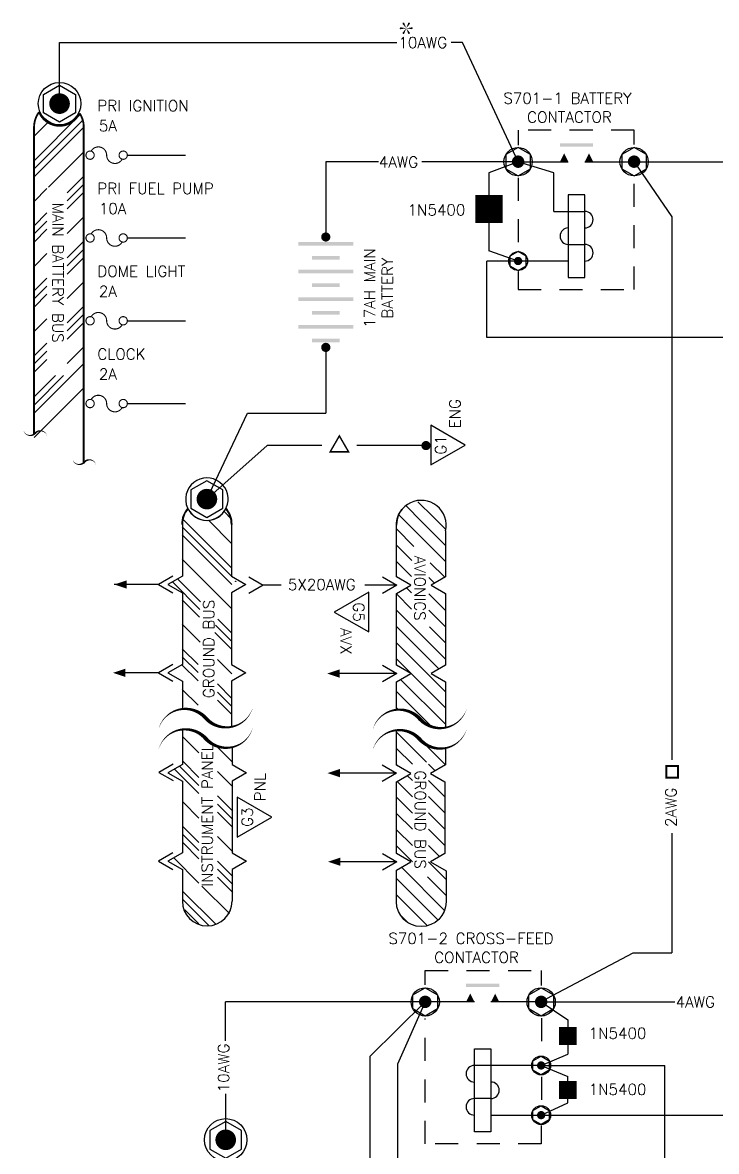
# Model space of a CAD drawing. Extents: x 1 to 15, y -1.3 to 8.4.
# Drawn here: x 1.04 to 4.81, y 2.31 to 8.45 of the extents above; entities that cross this region are included whole.
import ezdxf
from ezdxf.enums import TextEntityAlignment as Align

# ---------------------------------------------------------------- set-up
doc = ezdxf.new("R2010")
doc.units = 0
doc.header["$LTSCALE"] = 0.5
doc.header["$MEASUREMENT"] = 0
doc.linetypes.add('HIDDEN', pattern=[0.375, 0.25, -0.125])
doc.layers.get('0').update_dxf_attribs({"linetype": 'CONTINUOUS'})
doc.styles.get("Standard").update_dxf_attribs({"font": 'ROMANS.shx'})

# ---------------------------------------------------------------- blocks, each defined once
blk = doc.blocks.new('*X11')
at = {"color": 0}
for p, q in [((1.061036707237144, -34.42688487356271), (1.19849896605083, -34.28942261474902)), ((1.547172619302896, -34.42688487356271), (1.68074486574228, -34.29331262712332)), ((0.8310017645645298, -34.48014312093868), (0.9698884297944207, -34.34125645570879)), ((0.8375071683412676, -34.51783189098611), (1.01408260361858, -34.34125645570879)), ((0.8404488839358415, -34.42650182774322), (0.9161911762355053, -34.35075953544355)), ((1.193619228709622, -34.42688487356271), (1.279247646563534, -34.34125645570879)), ((1.237813402533781, -34.42688487356271), (1.323441820387693, -34.34125645570879)), ((1.28200757635794, -34.42688487356271), (1.367635994211853, -34.34125645570879)), ((1.414590097830418, -34.42688487356271), (1.50021851568433, -34.34125645570879)), ((1.591366793127055, -34.42688487356271), (1.696921056061186, -34.32133061062857)), ((1.635560966951214, -34.42688487356271), (1.721189384805126, -34.34125645570879)), ((1.768143488423692, -34.42688487356271), (1.853771906277604, -34.34125645570879)), ((0.8961235574347107, -34.59179802336514), (1.045087084169674, -34.44283449663018)), ((1.009247646563815, -34.61125645570851), (1.092574205021734, -34.52792989725059)), ((1.053441820387974, -34.61125645570851), (1.136768378845893, -34.52792989725059)), ((1.097635994212133, -34.61125645570851), (1.180962552670052, -34.52792989725059)), ((1.230218515684611, -34.61125645570851), (1.31354507414253, -34.52792989725059)), ((1.362801037157089, -34.61125645570851), (1.446127595615008, -34.52792989725059)), ((1.406995210981248, -34.61125645570851), (1.490321769439167, -34.52792989725059)), ((1.451189384805407, -34.61125645570851), (1.534515943263326, -34.52792989725059)), ((1.583771906277885, -34.61125645570851), (1.667098464735804, -34.52792989725059)), ((1.716354427750363, -34.61125645570851), (1.799680986208281, -34.52792989725059))]:
    blk.add_line(p, q, dxfattribs=at)
blk = doc.blocks.new('DOT')
at = {"color": 7}
blk.add_lwpolyline([(-0.01249999999999929, 0, 0.025, 0.025, 1), (0.01249999999999929, 0, 0.025, 0.025, 1)], format="xyseb", close=True, dxfattribs=at)
blk = doc.blocks.new('ARROWHEAD', base_point=(5.399999999999999, 17.1))
blk.add_lwpolyline([(5.399999999999999, 17.1, 0, 0.075, 0), (5.2875, 17.1, 0.075, 0.075, 0)], format="xyseb")
blk = doc.blocks.new('BAT', base_point=(4.05, 6.75))
for centre in [(4.05, 6.75), (4.05, 6.15)]:
    blk.add_circle(centre, 0.02)
for points in [[(4.2, 6.702500000000001), (4.2, 6.7225), (3.9, 6.702500000000001), (3.9, 6.7225)], [(4.125, 6.6275), (4.125, 6.6475), (3.975, 6.6275), (3.975, 6.6475)], [(4.2, 6.5525), (4.2, 6.5725), (3.9, 6.5525), (3.9, 6.5725)], [(4.125, 6.4775), (4.125, 6.4975), (3.975, 6.4775), (3.975, 6.4975)], [(4.2, 6.402500000000001), (4.2, 6.4225), (3.9, 6.402500000000001), (3.9, 6.4225)], [(4.125, 6.327500000000001), (4.125, 6.3475), (3.975, 6.327500000000001), (3.975, 6.3475)], [(4.2, 6.2525), (4.2, 6.2725), (3.9, 6.2525), (3.9, 6.2725)], [(4.125, 6.1775), (4.125, 6.1975), (3.975, 6.1775), (3.975, 6.1975)]]:
    blk.add_trace(points)
blk = doc.blocks.new('DIODE')
blk.add_lwpolyline([(0, 0, 0.15, 0.15, 0), (0, -0.02324600182806336, 0, 0.15, 0), (0, -0.1510990118823976, 0.15, 0.15, 0)], format="xyseb")
blk = doc.blocks.new('G1')
blk.add_lwpolyline([(-0.10814064147376, 0), (0, -0.1873050853956357), (0.1081406414737529, 0)], close=True)
blk.add_text('G1', height=0.06).set_placement((0.0003153238489090882, -0.08411461235873219), align=Align.CENTER)
blk.add_text('ENG', height=0.06).set_placement((0.09115746011664072, -0.1611051348217769))
blk = doc.blocks.new('G3')
blk.add_lwpolyline([(-0.1081406414737565, 0), (3.552713678800501e-15, -0.1873050853956357), (0.1081406414737565, 0)], close=True)
blk.add_text('G3', height=0.06).set_placement((0.0003153238489126409, -0.08411461235873219), align=Align.CENTER)
at = {"color": 7}
blk.add_text('PNL', height=0.06, dxfattribs=at).set_placement((0.08662204258197725, -0.1538676987564243))
blk = doc.blocks.new('CUTOFF')
at = {"color": 7}
blk.add_lwpolyline([(-0.1278728342885813, -0.02914608058412682, 0, 0.02, -0.591879645207404), (0, 0, 0.02, 0, 0.591879645207404), (0.1278728342885955, 0.02914608058414103, 0, 0, 0.591879645207404)], format="xyseb", dxfattribs=at)
blk = doc.blocks.new('STAR')
at = {"color": 7}
for points in [[(-6.661338147750939e-16, 0, 0, 0.01, 0), (-0.03000000000000069, 0, 0, 0, 0)], [(-9.992007221626409e-16, 0, 0, 0.01, 0), (-0.01500000000000112, 0.02598076211353373, 0, 0, 0)], [(-5.551115123125783e-16, -8.881784197001252e-16, 0, 0.01, 0), (-0.01500000000000079, -0.02598076211353373, 0, 0, 0)], [(-6.661338147750939e-16, 8.881784197001252e-16, 0, 0.01, 0), (0.01499999999999946, 0.02598076211353373, 0, 0, 0)], [(-8.881784197001252e-16, 0, 0, 0.01, 0), (0.01499999999999924, -0.02598076211353373, 0, 0, 0)], [(-6.661338147750939e-16, 0, 0, 0.01, 0), (0.02999999999999936, 0, 0, 0, 0)]]:
    blk.add_lwpolyline(points, format="xyseb", dxfattribs=at)
for points in [[(-0.02750000000000075, 0, 0.005, 0.005, 1), (-0.03250000000000064, 0, 0.005, 0.005, 1)], [(-0.01375000000000115, 0.02381569860407229, 0.005, 0.005, 1), (-0.0162500000000011, 0.02814582562299428, 0.005, 0.005, 1)], [(0.01374999999999948, 0.02381569860407318, 0.005, 0.005, 1), (0.01624999999999943, 0.02814582562299517, 0.005, 0.005, 1)], [(0.02749999999999941, 0, 0.005, 0.005, 1), (0.03249999999999931, 0, 0.005, 0.005, 1)], [(-0.01375000000000082, -0.02381569860407318, 0.005, 0.005, 1), (-0.01625000000000076, -0.02814582562299517, 0.005, 0.005, 1)], [(0.01374999999999926, -0.02381569860407229, 0.005, 0.005, 1), (0.01624999999999921, -0.02814582562299428, 0.005, 0.005, 1)]]:
    blk.add_lwpolyline(points, format="xyseb", close=True, dxfattribs=at)
blk = doc.blocks.new('FUSE')
blk.add_lwpolyline([(0.1404259733037172, -0.03625724772812688, 0.01, 0.01, -729.2147678623838), (0.1406250000000036, -0.03630921887069505, 0.01, 0.01, -0.7745966692415445), (0, 0, 0.01, 0.01, 0.7745966692414826), (-0.1406250000000036, 0.03630921887069505, 0.01, 0.01, 55.55771820439573), (-0.1380376597728556, 0.03554085559310494, 0.01, 0.01, 55.55771820439573)], format="xyseb")
blk = doc.blocks.new('avx_ground')
h = blk.add_hatch()
h.set_pattern_fill('ANSI31', scale=0.5, angle=90, style=0)
h.set_pattern_definition([(135, (-1.780592453618943, 0.8659879708414433), (-0.04419417382415922, -0.04419417382415922), [])])
edge = h.paths.add_edge_path()
edge.add_arc((0.9621572099771623, -0.7379647294133607), 0.1496063668150835, 221.5992287441234, 280.6318353322371)
edge.add_line((0.9897592064346981, -0.8850028019767873), (0.9897592064346981, -0.9756672014138026))
edge.add_line((0.9897592064346981, -0.9756672014138026), (0.9079301712491699, -1.022911216905688))
edge.add_line((0.9079301712491699, -1.022911216905689), (0.9861592064346993, -1.068076771428499))
edge.add_line((0.9861592064346993, -1.068076771428499), (0.9861592064346993, -1.457745662382882))
edge.add_line((0.9861592064346993, -1.457745662382882), (0.9079301712491699, -1.502911216905686))
edge.add_line((0.9079301712491699, -1.502911216905686), (0.9933592064346817, -1.552233693366651))
edge.add_line((0.9933592064346826, -1.552233693366651), (0.9933592064346826, -1.720225106264023))
edge.add_arc((0.858359206434816, -1.720159708121288), 0.1350000158402988, 180.027755831656, 359.9722441683441, ccw=False)
edge.add_line((0.7233592064349494, -1.720225106264023), (0.7233592064349494, -1.548076771428496))
edge.add_line((0.7233592064349494, -1.548076771428496), (0.8015882416204789, -1.502911216905686))
edge.add_line((0.8015882416204789, -1.502911216905686), (0.7233592064349494, -1.457745662382882))
edge.add_line((0.7233592064349494, -1.457745662382882), (0.7233592064349494, -1.068076771428499))
edge.add_line((0.7233592064349494, -1.068076771428499), (0.8015882416204789, -1.022911216905689))
edge.add_line((0.8015882416204789, -1.022911216905689), (0.7233592064349512, -0.977745662382886))
edge.add_line((0.7233592064349512, -0.9777456623828851), (0.7233592064349503, -0.7877689034542845))
edge.add_arc((0.7384038250476594, -0.9366168945136648), 0.1496063668151031, 41.59922874412803, 95.7714965653796, ccw=False)
edge = h.paths.add_edge_path(flags=16)
edge.add_line((0.8097990221927214, -0.9633248781945003), (0.8097990221927214, -1.585018581231081))
edge.add_line((0.8097990221927214, -1.585018581231081), (0.8974523590014565, -1.585018581231081))
edge.add_line((0.8974523590014565, -1.585018581231081), (0.8974523590014565, -0.9611884670177115))
edge.add_line((0.8974523590014565, -0.9611884670177115), (0.811936906805685, -0.9611884670177115))
at = {"color": 7}
for p, q in [((0.8581019159176222, 0.3486139448645211), (0.7781496974878372, 0.4296839708031985)), ((0.9244322453847929, 0.3706719630456679), (0.8399480139330215, 0.4543865926002066)), ((0.989759206434691, 0.1285683066991332), (0.7355612398512275, 0.3827662732825976)), ((0.989759206434691, 0.3053450019957697), (0.9244322453847929, 0.3706719630456679)), ((0.989759206434691, 0.2169566543474515), (0.8581019159176222, 0.3486139448645211)), ((0.818555563940075, 0.2113836015454309), (0.7233592064349565, 0.3065799590505494)), ((0.8074860536941699, 0.1340647641430177), (0.7233592064349565, 0.2181916114022311)), ((0.805371791697568, 0.04779067849130136), (0.7233592064349565, 0.1298032637539128)), ((0.9865984655584388, 0.04334069992706713), (0.9072886098225705, 0.1226505556629345)), ((-0.07822903518552238, 0.04516555452281068), (0, 0)), ((0, 0), (-0.07822903518552238, -0.04516555452281068)), ((0.09656582598735852, 0), (-0.001316024556970774, 0)), ((0.7262799528684099, 0), (0.5519217814895221, 0)), ((0.6480509176828875, 0.04516555452281068), (0.7262799528684099, 0)), ((0.7262799528684099, 0), (0.6480509176828875, -0.04516555452281068)), ((0.9305624985479373, 0.01098831928925037), (0.8998888348207581, 0.04166198301642954)), ((0.805371791697568, -0.1289860168053352), (0.7233592064349494, -0.04697343154271749)), ((0.805371791697568, -0.04059766915701779), (0.7782490253417498, -0.01347490280119956)), ((0.9897592064346981, -0.1365967362458296), (0.8998888348207581, -0.04672636463188873)), ((0.9897592064346981, -0.04820838859751042), (0.9825597837144571, -0.04100896587726943)), ((0.9897592064346981, -0.4017617791907844), (0.7233592064349494, -0.1353617791910358)), ((0.9897592064346981, -0.224985083894147), (0.8998888348207581, -0.1351147122802079)), ((0.9546904696788907, -0.4550813900832953), (0.7233592064349494, -0.223750126839354)), ((0.9897592064346981, -0.3133734315424661), (0.9028978308747009, -0.226512055982468)), ((0.9897592064346981, -0.5785384744874209), (0.7233592064349494, -0.3121384744876732)), ((0.9897592064346981, -0.6669268221357401), (0.7233592064349494, -0.4005268221359914)), ((0.7262799528684099, -0.4799999999999969), (0.3822050695123735, -0.4799999999999969)), ((0.6480509176828875, -0.4348344454771933), (0.7262799528684099, -0.4799999999999969)), ((0.7262799528684099, -0.4799999999999969), (0.6480509176828875, -0.5251655545228076)), ((0.9897592064346981, -0.7553151697840583), (0.7463410294621973, -0.5118969928115575)), ((0.9149031157115957, -0.7688474267092733), (0.7233592064349494, -0.577303517432628)), ((0.7336873500362895, -0.6760200086822872), (0.7233592064349494, -0.6656918650809462)), ((0.6455871632171455, -0.9757152261914435), (0.7238161984026679, -1.020880780714254)), ((0.7238161984026679, -1.020880780714254), (0.3847027017361615, -1.020880780714254)), ((0.7238161984026679, -1.020880780714254), (0.6455871632171455, -1.066046335237058)), ((0.6480509176828875, -1.457745662382875), (0.7262799528684099, -1.502911216905686)), ((0.7262799528684099, -1.502911216905686), (0.3871664562019035, -1.502911216905686)), ((0.7262799528684099, -1.502911216905686), (0.6480509176828875, -1.548076771428496))]:
    blk.add_line(p, q, dxfattribs=at)
for points, format in [([(0.7233592064349494, -0.6767040204018517), (0.7233592064349494, -0.5251655545228076), (0.8015882416204789, -0.4799999999999969), (0.7233592064349494, -0.4348344454771933), (0.7233592064349494, -0.04516555452281068), (0.8015882416204789, 0), (0.7233592064349565, 0.04516555452281068), (0.7233592064349565, 0.3266800949237592, -0.1723418713335555), (0.7536131844690734, 0.4118462318698297)], "xyb"), ([(1.106026186089577, -0.6679337677428148, 0, 0.02, -0.591879645207404), (0.8502805175124148, -0.7262259289110684, 0.02, 0, 0.591879645207404), (0.5945348489352238, -0.7845180900793505, 0, 0, 0.591879645207404)], "xyseb"), ([(1.106026186089577, -0.7789986507952484, 0, 0.02, -0.591879645207404), (0.8502805175124148, -0.8372908119635021, 0.02, 0, 0.591879645207404), (0.5945348489352238, -0.8955829731317841, 0, 0, 0.591879645207404)], "xyseb"), ([(0.9897592064346981, -0.8850028019767873), (0.9897592064346981, -0.9756672014138026), (0.9079301712491699, -1.022911216905689), (0.9861592064346993, -1.068076771428499), (0.9861592064346993, -1.457745662382882), (0.9079301712491699, -1.502911216905686), (0.9933592064346826, -1.552233693366651), (0.9933592064346826, -1.720225106264023, -0.999515686649621), (0.7233592064349494, -1.720225106264023), (0.7233592064349494, -1.548076771428496), (0.8015882416204789, -1.502911216905686), (0.7233592064349494, -1.457745662382882), (0.7233592064349494, -1.068076771428499), (0.8015882416204789, -1.022911216905689), (0.7233592064349512, -0.9777456623828851), (0.7233592064349503, -0.7877689034542854)], "xyb")]:
    blk.add_lwpolyline(points, format=format, dxfattribs=at)
blk.add_lwpolyline([(0.989759206434691, 0.2957117239624374), (0.989759206434691, 0.04516555452281068), (0.9115301712491686, 0), (0.9897592064346981, -0.04516555452281068), (0.9897592064346981, -0.4348344454771933), (0.9115301712491686, -0.4799999999999969), (0.9897592064346981, -0.5251655545228076), (0.9897592064346981, -0.7739379189243545)], dxfattribs=at)
blk.add_lwpolyline([(0.5729653639729353, -0.03747789610761298), (0.3856602785772996, -0.145618537581373), (0.5729653639729353, -0.2537591790551259)], close=True, dxfattribs=at)
blk.add_circle((0.9667711205764729, 0.01741892294890413), 0.00033, dxfattribs=at)
for centre, radius, start, end in [((0.8583592064348231, 0.3266800949237716), 0.1349999999998669, 346.7385244638378, 180), ((0.856559206434822, 0.4640124722396326), 0.1154088387988206, 333.1271211858509, 334.6289738447018)]:
    blk.add_arc(centre, radius, start, end, dxfattribs=at)
at = {"color": 7, "xscale": 0.5999999999999996, "yscale": 0.5999999999999996, "zscale": 0.6000000000000001, "rotation": 180}
for p in [(0.3465783657257546, -0.4798006283818665), (0.3490759979495426, -1.020681409096124), (0.3515397524152846, -1.502711845287555)]:
    blk.add_blockref('ARROWHEAD', p, dxfattribs=at)
at = {"color": 7}
for s, height, p in [('AVIONICS', 0.05999999999994002, (0.8206827987053202, -0.01614020288949192)), ('G5', 0.06, (0.4888507516142031, -0.1459338614302821)), ('GROUND BUS', 0.05999999999994002, (0.8229454766425892, -1.273755870545668))]:
    blk.add_text(s, height=height, rotation=270, dxfattribs=at).set_placement(p, align=Align.CENTER)
blk.add_text('5X20AWG', height=0.06, dxfattribs=at).set_placement((0.317738694064456, -0.02663726717200454), align=Align.CENTER)
blk.add_text('AVX', height=0.06, rotation=270, dxfattribs=at).set_placement((0.4190976652165119, -0.2322405801633467))

msp = doc.modelspace()

# ---------------------------------------------------------------- linework, layer by layer
at = {"color": 7}
for p, q in [((1.238124856522396, 8.006605356002234), (1.238124856522396, 8.338527756361465)), ((1.238124856522396, 8.338527756361465), (3.070859984380735, 8.338527756361465)), ((3.426545638160597, 8.338527756361465), (3.366505448494929, 8.338527756361465)), ((3.72951374840555, 7.691096162940395), (3.426545638160597, 8.338527756361465)), ((1.606440137372682, 7.72684624840875), (1.92319896477995, 7.72684624840875)), ((2.684670070440875, 7.691096162940395), (2.684670070440875, 7.281722491440872)), ((2.9712063964151, 7.691096162940395), (2.684670070440875, 7.691096162940395)), ((3.72951374840555, 7.691096162940395), (3.206164274827847, 7.691096162940395)), ((3.72951374840555, 7.691096162940395), (3.571134040410579, 7.629617553348332)), ((3.923186039834574, 7.630355648542574), (3.728104907062095, 7.691096162940395)), ((4.359513748405552, 7.691096162940395), (4.565298263511172, 7.391096162940391)), ((4.359513748405552, 7.691096162940395), (7.205929545390466, 7.691096162940395)), ((3.571134040410579, 7.629617553348332), (3.571134040410579, 7.207214609313978)), ((3.923186039834574, 7.421096162940122), (3.923186039834574, 7.630355648542574)), ((4.565298263511172, 7.391096162940391), (4.565298263511176, 4.439715774133527)), ((1.606440137372682, 7.276846248408749), (1.92319896477995, 7.276846248408749)), ((3.72951374840555, 7.151096162940396), (3.571134040410579, 7.207214609313978)), ((3.559846863473988, 6.734826565335394), (3.559846863473988, 7.151096162940403)), ((1.606440137372682, 6.826846248408749), (1.92319896477995, 6.826846248408749)), ((6.226629846743682, 6.734826565335394), (3.559846863473988, 6.734826565335394)), ((2.684670070440875, 6.681722491440878), (2.684670070440875, 6.32346465968953)), ((1.606440137372682, 6.376846248408748), (1.92319896477995, 6.376846248408748)), ((2.038580525922972, 5.857002546892188), (2.259407541998884, 6.323464659689529)), ((2.259407541998884, 6.323464659689529), (2.684670070440875, 6.32346465968953)), ((2.038580525922972, 5.857002546892188), (2.366171923277824, 6.14816038225811)), ((2.663435232908801, 6.14816038225811), (2.366171923277824, 6.14816038225811)), ((3.228956479223266, 6.148160382258109), (2.85331862136684, 6.14816038225811)), ((2.171221414000504, 5.749883205079866), (2.131517348602705, 5.789587270477659)), ((2.174645684910514, 5.43709971740074), (1.904645684910788, 5.707099717400466)), ((1.905380525923105, 5.719670169576309), (1.905380525923105, 5.438155629175361)), ((2.174645684910514, 5.481293891224899), (1.907702724891619, 5.748236851243794)), ((2.174645684910514, 5.613876412697378), (2.046596173140193, 5.741925924467699)), ((2.17178052592284, 5.719670169576309), (2.17178052592284, 5.438155629175361)), ((2.174645684910514, 5.39290554357658), (1.904645684910788, 5.662905543576306)), ((2.174645684910514, 5.260323022104101), (1.904645684910788, 5.530323022103827)), ((1.853304797234491, 5.438155629175361), (1.775075762048969, 5.39299007465255)), ((1.905380525923105, 5.438155629175361), (1.827151490737583, 5.39299007465255)), ((2.000981612928873, 5.257210398789104), (1.851005536605845, 5.407186475112132)), ((2.002950770511218, 5.299435415030919), (1.879023520111096, 5.423362665431041)), ((2.17178052592284, 5.438155629175361), (2.250009561108362, 5.39299007465255)), ((1.775075762048969, 5.39299007465255), (1.535320901304955, 5.39299007465255)), ((1.775075762048969, 5.39299007465255), (1.853304797234491, 5.347824520129739)), ((1.827151490737583, 5.39299007465255), (1.905380525923112, 5.347824520129739)), ((1.905380525923112, 5.347824520129739), (1.905380525923112, 4.958155629175357)), ((2.250009561108362, 5.39299007465255), (2.171780525922832, 5.347824520129739)), ((2.171780525922832, 5.347824520129739), (2.171780525922832, 4.958155629175357)), ((1.998050752892732, 5.215947085001082), (1.904645684910788, 5.309352152983029)), ((2.001727619286084, 5.079687697135261), (1.904645684910788, 5.176769631510551)), ((2.174645684910514, 5.083546326807463), (2.08535975130158, 5.172832260416397)), ((2.174645684910514, 5.127740500631623), (2.097875767613042, 5.204510417929098)), ((2.174645684910514, 5.039352152983303), (2.081471274486338, 5.132526563407479)), ((1.990274102764706, 4.958558692184161), (1.904645684910788, 5.044187110038072)), ((1.990274102764706, 4.914364518360001), (1.904645684910788, 4.999992936213912)), ((2.174645684910514, 4.906769631510832), (2.09637137763699, 4.985043938784349)), ((1.775075762048969, 4.912990074652553), (1.564226389000522, 4.912990074652553)), ((1.853304797234491, 4.958155629175357), (1.775075762048969, 4.912990074652553)), ((1.775075762048969, 4.912990074652553), (1.853304797234491, 4.867824520129743)), ((1.905380525923112, 4.958155629175357), (1.827151490737583, 4.912990074652553)), ((1.827151490737583, 4.912990074652553), (1.905380525923112, 4.867824520129743)), ((1.990274102764706, 4.870170344535842), (1.903151491242054, 4.957292956058494)), ((2.171780525922832, 4.958155629175357), (2.250009561108362, 4.912990074652553)), ((2.250009561108362, 4.912990074652553), (2.171780525922832, 4.867824520129743)), ((1.905380525923112, 4.867824520129743), (1.905380525923112, 4.72182771423101)), ((2.174645684910514, 4.774187110038353), (2.09637137763699, 4.852461417311877)), ((2.171780525922832, 4.867824520129743), (2.171780525922832, 4.619052155728204)), ((1.990274102764706, 4.737587823063363), (1.904645684910795, 4.823216240917274)), ((2.174645684910514, 4.729992936214193), (2.09637137763699, 4.808267243487718)), ((2.174645684910514, 4.685798762390034), (2.09637137763699, 4.764073069663558)), ((1.855768551700235, 4.41727484846111), (1.777539516514709, 4.3721092939383)), ((1.777539516514709, 4.3721092939383), (1.855768551700235, 4.326943739415496)), ((1.905380525923112, 4.41524441226967), (1.827151490737583, 4.370078857746867)), ((1.827151490737583, 4.370078857746867), (1.905380525923112, 4.324913303224056)), ((2.175380525922831, 4.41524441226967), (2.253609561108361, 4.370078857746867)), ((2.253609561108361, 4.370078857746867), (2.175380525922831, 4.324913303224056)), ((1.905380525923112, 4.324913303224056), (1.905380525923112, 3.935244412269673)), ((2.175380525922831, 4.324913303224056), (2.175380525922831, 3.935244412269673)), ((4.565298263511176, 4.0422329603468), (4.565298263511176, 3.390552872130032)), ((1.853304797234491, 3.935244412269681), (1.775075762048969, 3.89007885774687)), ((1.905380525923112, 3.935244412269673), (1.827151490737583, 3.89007885774687)), ((2.175380525922831, 3.935244412269673), (2.253609561108361, 3.89007885774687)), ((1.775075762048969, 3.89007885774687), (1.853304797234491, 3.844913303224059)), ((1.827151490737583, 3.89007885774687), (1.905380525923112, 3.844913303224059)), ((2.253609561108361, 3.89007885774687), (2.175380525922831, 3.844913303224059)), ((1.905380525923112, 3.844913303224059), (1.905380525923112, 3.672764968388533)), ((2.175380525922831, 3.844913303224059), (2.175380525922831, 3.672764968388533)), ((3.854572038372579, 3.127200187631695), (4.353866102700346, 3.390552872130032)), ((4.353866102700346, 3.390552872130032), (4.565298263511176, 3.390552872130032)), ((3.230916793506294, 3.124632679042969), (2.138773297190228, 3.124632679042975)), ((2.138773297190228, 2.912431730833532), (2.138773297190228, 3.124632679042975)), ((3.224652642293952, 3.124632679042969), (2.923525256722071, 2.827198844662309)), ((3.224652642293952, 3.124632679042969), (3.073525256722073, 2.786383610945004)), ((3.854652642293955, 3.124632679042969), (4.580690463685285, 3.124632679042969)), ((3.854652642293955, 3.124632679042969), (3.999338737453125, 3.027239818598745)), ((3.999338737453125, 3.027239818598745), (3.999338737453125, 2.8395615960076)), ((2.923525256722071, 2.827198844662309), (2.923525256722071, 0.4260154135799938)), ((3.854652642293955, 2.779067910328282), (3.999338737453125, 2.8395615960076)), ((3.073525256722073, 2.786383610945004), (3.073525256722073, 2.193694610811251)), ((3.854652642293955, 2.779067910328282), (4.526129828448603, 2.779067910328282)), ((3.854652642293955, 2.779067910328282), (3.999338737453125, 2.718574224648964)), ((4.526129828448603, 2.193694610811251), (4.526129828448603, 2.779067910328282)), ((3.999338737453125, 2.575333842736482), (3.999338737453125, 2.718574224648964)), ((2.138773297190228, 2.625576476371913), (2.138773297190228, 2.357426771514478)), ((3.854652642293955, 2.509067910328286), (3.999338737453125, 2.575333842736482)), ((3.854652642293955, 2.509067910328286), (5.07946197414536, 2.509067910328286))]:
    msp.add_line(p, q, dxfattribs=at)
at = {"color": 0}
for p, q in [((1.350801750050488, 7.947680692356572), (1.099525720522545, 7.696404662828629)), ((1.364142678088401, 7.916827446570325), (1.099525720522545, 7.652210489004469)), ((1.174616104466045, 7.904077568244608), (1.099525720522545, 7.828987184301107)), ((1.36952399252227, 7.878014587180035), (1.099525720522545, 7.60801631518031)), ((1.36952399252227, 7.745432065707558), (1.17722771099531, 7.553135784180599)), ((1.36952399252227, 7.612849544235081), (1.279004344228252, 7.522329895941061)), ((1.36952399252227, 7.568655370410921), (1.279004344228252, 7.478135722116901)), ((1.168918403889953, 7.544826477075238), (1.099525720522545, 7.475433793707833)), ((1.36952399252227, 7.524461196586762), (1.279004344228252, 7.433941548292744)), ((1.168918403889953, 7.412243955602762), (1.099525720522545, 7.342851272235356)), ((1.168918403889953, 7.368049781778602), (1.099525720522545, 7.298657098411196)), ((1.36952399252227, 7.391878675114283), (1.279004344228252, 7.301359026820267)), ((1.168918403889953, 7.323855607954442), (1.099525720522545, 7.254462924587036)), ((1.36952399252227, 7.259296153641806), (1.279004344228252, 7.168776505347788)), ((1.168918403889953, 7.191273086481965), (1.099525720522545, 7.121880403114558)), ((1.36952399252227, 7.215101979817648), (1.279004344228252, 7.124582331523628)), ((1.36952399252227, 7.170907805993489), (1.279004344228252, 7.080388157699469)), ((1.168918403889953, 7.058690565009487), (1.099525720522545, 6.989297881642081)), ((1.168918403889953, 7.014496391185327), (1.099525720522545, 6.945103707817923)), ((1.36952399252227, 7.03832528452101), (1.279004344228252, 6.947805636226992)), ((1.168918403889953, 6.970302217361169), (1.099525720522545, 6.900909533993763)), ((1.36952399252227, 6.905742763048531), (1.279004344228252, 6.815223114754515)), ((1.168918403889953, 6.837719695888692), (1.099525720522545, 6.768327012521285)), ((1.36952399252227, 6.861548589224373), (1.279004344228252, 6.771028940930355)), ((1.36952399252227, 6.817354415400214), (1.279004344228252, 6.726834767106196)), ((1.168918403889953, 6.705137174416214), (1.099525720522545, 6.635744491048808)), ((1.168918403889953, 6.660943000592054), (1.099525720522545, 6.591550317224648)), ((1.36952399252227, 6.684771893927737), (1.279004344228252, 6.594252245633717)), ((1.168918403889953, 6.616748826767894), (1.099525720522545, 6.547356143400489)), ((1.36952399252227, 6.594004167551081), (1.099525720522545, 6.324005895551355)), ((1.259559560727642, 6.528233909580612), (1.099525720522545, 6.368200069375515)), ((1.215365386903482, 6.528233909580612), (1.099525720522545, 6.412394243199675)), ((1.36952399252227, 6.461421646078604), (1.099525720522545, 6.191423374078878))]:
    msp.add_line(p, q, dxfattribs=at)
for p, q in [((3.750604907062074, 7.691096162940395), (4.002118737725963, 7.691096162940395)), ((4.092118737725874, 7.691096162940395), (4.359513748405552, 7.691096162940395)), ((4.002118737725963, 7.51109616294004), (4.002118737725963, 7.061096162940485)), ((4.092118737725874, 7.51109616294004), (4.002118737725963, 7.51109616294004)), ((4.092118737725874, 7.061096162940485), (4.092118737725874, 7.51109616294004)), ((3.923186039834574, 7.421096162940122), (4.092118737725874, 7.421096162940122)), ((4.002118737725963, 7.241096162940307), (4.092118737725874, 7.241096162940307)), ((4.002118737725963, 7.151096162940396), (3.559846863473988, 7.151096162940403)), ((4.002118737725963, 7.061096162940485), (4.092118737725874, 7.061096162940485)), ((3.492047652973637, 3.124632679042969), (3.224652642293952, 3.124632679042969)), ((3.83356148363743, 3.124632679042969), (3.582047652973545, 3.124632679042969)), ((3.492047652973637, 2.419067910328375), (3.492047652973637, 2.86906791032793)), ((3.492047652973637, 2.86906791032793), (3.582047652973545, 2.86906791032793)), ((3.582047652973545, 2.86906791032793), (3.582047652973545, 2.419067910328375)), ((3.854050228589903, 2.779067910328012), (3.492047652973637, 2.779067910328012)), ((3.582047652973545, 2.599067910328197), (3.492047652973637, 2.599067910328197)), ((3.582047652973541, 2.509067910328286), (3.854652642293955, 2.509067910328286)), ((3.582047652973545, 2.419067910328375), (3.492047652973637, 2.419067910328375))]:
    msp.add_line(p, q)
at = {"color": 7}
for points in [[(1.151568227423278, 8.056578849112762), (1.238124856522392, 8.106552342223283), (1.324681485621513, 8.056578849112762), (1.324681485621513, 7.956631862891721), (1.238124856522392, 7.906658369781193), (1.151568227423278, 7.956631862891721)], [(3.796080552041515, 7.729528524938713), (3.72951374840555, 7.767960886937024), (3.662946944769589, 7.729528524938713), (3.662946944769589, 7.652663800942078), (3.72951374840555, 7.61423143894376), (3.796080552041515, 7.652663800942078)], [(4.426080552041517, 7.729528524938713), (4.359513748405552, 7.767960886937024), (4.292946944769588, 7.729528524938713), (4.292946944769588, 7.652663800942078), (4.359513748405552, 7.61423143894376), (4.426080552041517, 7.652663800942078)], [(3.773891617496195, 7.176717737605939), (3.72951374840555, 7.202339312271482), (3.685135879314911, 7.176717737605939), (3.685135879314911, 7.125474588274853), (3.72951374840555, 7.099853013609303), (3.773891617496195, 7.125474588274853)], [(2.125137155022093, 5.906976040002709), (2.038580525922972, 5.956949533113237), (1.952023896823851, 5.906976040002709), (1.952023896823851, 5.807029053781667), (2.038580525922972, 5.757055560671146), (2.125137155022093, 5.807029053781667)], [(3.158085838657991, 3.163065041041287), (3.224652642293952, 3.201497403039598), (3.291219445929917, 3.163065041041287), (3.291219445929917, 3.086200317044652), (3.224652642293952, 3.047767955046334), (3.158085838657991, 3.086200317044652)], [(3.78808583865799, 3.163065041041287), (3.854652642293955, 3.201497403039598), (3.921219445929919, 3.163065041041287), (3.921219445929919, 3.086200317044652), (3.854652642293955, 3.047767955046334), (3.78808583865799, 3.086200317044652)], [(3.810274773203313, 2.804689484993825), (3.854652642293955, 2.830311059659375), (3.899030511384597, 2.804689484993825), (3.899030511384597, 2.753446335662739), (3.854652642293955, 2.727824760997196), (3.810274773203313, 2.753446335662739)], [(3.810274773203313, 2.534689484993829), (3.854652642293955, 2.560311059659372), (3.899030511384597, 2.534689484993829), (3.899030511384597, 2.483446335662743), (3.854652642293955, 2.457824760997193), (3.810274773203313, 2.483446335662743)], [(2.227406497786744, 2.424840892680916), (2.14084986868763, 2.474814385791437), (2.054293239588509, 2.424840892680916), (2.054293239588509, 2.324893906459875), (2.14084986868763, 2.274920413349347), (2.227406497786744, 2.324893906459875)]]:
    msp.add_lwpolyline(points, close=True, dxfattribs=at)
for points in [[(1.266124856522398, 8.006605356002234, 0.05599999999999999, 0.05599999999999999, -1), (1.210124856522393, 8.006605356002234, 0.05599999999999999, 0.05599999999999999, -1)], [(2.708117736960991, 6.113784875904829, 0.008, 0.008, 0), (2.758275674596836, 6.200660972292985, 0.008, 0.008, 0), (2.808433612232681, 6.113784875904829, 0.008, 0.008, 0)], [(2.010580525922974, 5.857002546892188, 0.05599999999999999, 0.05599999999999999, 1), (2.066580525922971, 5.857002546892188, 0.05599999999999999, 0.05599999999999999, 1)], [(4.597823577504569, 4.40659928812639, 0.01, 0.01, 0), (4.53470976660107, 4.40659928812639, 0.01, 0.01, 0), (4.53470976660107, 4.343485477222892, 0.01, 0.01, 0), (4.597823577504569, 4.343485477222892, 0.01, 0.01, 0)], [(2.112849868687624, 2.374867399570388, 0.05599999999999999, 0.05599999999999999, 1), (2.168849868687628, 2.374867399570388, 0.05599999999999999, 0.05599999999999999, 1)]]:
    msp.add_lwpolyline(points, format="xyseb", close=True, dxfattribs=at)
for points in [[(1.099525720522545, 6.210201139493494, 0.01, 0.01, 0), (1.099525720522545, 7.879091693587343, 0.01, 0.01, -0.1629412427891178), (1.126735369449892, 7.960370185190934, 0.01, 0.01, 0.6474322707957655), (1.346728348224398, 7.95415928426794, 0.01, 0.01, -0.1484864543589288), (1.36952399252227, 7.879091693587343, 0.01, 0.01, 0), (1.36952399252227, 6.050217203228735, 0.01, 0.01, -1)], [(2.288047505577728, 4.725056306909741, 0, 0.02, -0.591879645207404), (2.032301837000565, 4.666764145741487, 0.02, 0, 0.591879645207404), (1.776556168423374, 4.608471984573205, 0, 0, 0.591879645207404)], [(2.288047505577728, 4.613991423857312, 0, 0.02, -0.591879645207404), (2.032301837000565, 4.555699262689059, 0.02, 0, 0.591879645207404), (1.776556168423374, 4.497407101520777, 0, 0, 0.591879645207404)]]:
    msp.add_lwpolyline(points, format="xyseb", dxfattribs=at)
at = {"color": 5, "linetype": 'HIDDEN'}
for points in [[(3.72951374840555, 7.861849386290968), (3.72951374840555, 7.780608859393984)], [(4.359513748405552, 7.783861083503622), (4.359513748405552, 7.861849386290968), (3.72964537411332, 7.861849386290968)], [(3.72951374840555, 7.603362645418548), (3.72951374840555, 7.205867390942997)], [(3.72951374840555, 7.094346240973392), (3.72951374840555, 6.995529822924579), (4.359513748405552, 6.995529822924579), (4.359513748405552, 7.600110421308903)], [(3.224652642293952, 3.217397599606196), (3.224652642293952, 3.295385902393543), (3.854521016586189, 3.295385902393543)], [(3.854652642293955, 3.295385902393543), (3.854652642293955, 3.214145375496559)], [(3.854652642293955, 2.452317988361282), (3.854652642293955, 2.353501570312469), (3.224652642293952, 2.353501570312469), (3.224652642293952, 3.033646937411477)], [(3.856172136532029, 3.036899161521122), (3.856172136532029, 2.851221045188959)], [(3.856172136532029, 2.716772148079466), (3.856172136532029, 2.563839138330887)]]:
    msp.add_lwpolyline(points, dxfattribs=at)
for points in [[(3.712638748405572, 7.691096162940395, 0.03374999999996624, 0.03374999999996624, 1), (3.746388748405534, 7.691096162940395, 0.03374999999996624, 0.03374999999996624, 1)], [(4.342638748405571, 7.691096162940395, 0.03374999999996624, 0.03374999999996624, 1), (4.376388748405537, 7.691096162940395, 0.03374999999996624, 0.03374999999996624, 1)], [(3.718263748405564, 7.151096162940396, 0.0224999999999775, 0.0224999999999775, 1), (3.74076374840554, 7.151096162940396, 0.0224999999999775, 0.0224999999999775, 1)], [(3.241527642293937, 3.124632679042969, 0.03374999999996624, 0.03374999999996624, -1), (3.207777642293971, 3.124632679042969, 0.03374999999996624, 0.03374999999996624, -1)], [(3.871527642293936, 3.124632679042969, 0.03374999999996624, 0.03374999999996624, -1), (3.837777642293974, 3.124632679042969, 0.03374999999996624, 0.03374999999996624, -1)], [(3.865902642293944, 2.779067910328282, 0.0224999999999775, 0.0224999999999775, -1), (3.843402642293965, 2.779067910328282, 0.0224999999999775, 0.0224999999999775, -1)], [(3.865902642293944, 2.509067910328286, 0.0224999999999775, 0.0224999999999775, -1), (3.843402642293965, 2.509067910328286, 0.0224999999999775, 0.0224999999999775, -1)]]:
    msp.add_lwpolyline(points, format="xyseb", close=True)
at = {"color": 7}
for points in [[(1.905380525923112, 4.605979504929556), (1.905380525923112, 4.41524441226967)], [(2.175380525922831, 4.508708905941779), (2.175380525922831, 4.41524441226967)]]:
    msp.add_lwpolyline(points, dxfattribs=at)
for points in [[(3.999338737453125, 2.890666093538665, 0.096, 0.096, 0), (3.999338737453125, 2.905543534708625, 0, 0.096, 0), (3.999338737453125, 2.987369461143399, 0.096, 0.096, 0)], [(3.999338737453125, 2.694005907955003, 0.096, 0.096, 0), (3.999338737453125, 2.679128466785044, 0, 0.096, 0), (3.999338737453125, 2.597302540350269, 0.096, 0.096, 0)]]:
    msp.add_lwpolyline(points, format="xyseb")
for centre, radius in [((1.238124856522394, 8.006605356002234), 0.1154088387988257), ((3.72951374840555, 7.691096162940395), 0.07686472399663248), ((4.359513748405552, 7.691096162940395), 0.07686472399663248), ((3.72951374840555, 7.151096162940396), 0.05124314933108796), ((3.224652642293952, 3.124632679042969), 0.07686472399663248), ((3.854652642293955, 3.124632679042969), 0.07686472399663248), ((3.854652642293955, 2.779067910328282), 0.05124314933108796), ((3.854652642293955, 2.509067910328286), 0.05124314933108796), ((2.14084986868763, 2.374867399570388), 0.1154088387988257)]:
    msp.add_circle(centre, radius, dxfattribs=at)
msp.add_circle((2.194768611781056, 5.410408997601456), 0.00033)
for centre, radius, start, end in [((4.092118737725874, 7.37609616294017), 0.04499999999995458, 270, 90), ((4.002118737725963, 7.286096162940259), 0.04499999999995511, 90, 270), ((4.092118737725874, 7.196096162940348), 0.04499999999995458, 270, 90), ((3.492047652973637, 2.73406791032806), 0.04499999999995458, 90, 270), ((3.582047652973545, 2.644067910328149), 0.04499999999995511, 270, 90), ((3.492047652973637, 2.554067910328238), 0.04499999999995458, 90, 270)]:
    msp.add_arc(centre, radius, start, end)
for centre, radius, start, end in [((2.038580525922972, 5.857002546892188), 0.1154088387988257, 336.1904833580664, 204.2281463727567), ((2.036780525922984, 5.719670169576302), 0.1349999999998679, 139.3845268175745, 179.9999999999966), ((2.040380525922975, 5.719670169576323), 0.1349999999998693, 140.8863794764407, 180.0000000000049), ((2.038580525922972, 5.857002546892188), 0.1154088387988206, 205.3710261552981, 333.127121185847), ((2.038580525922972, 5.857002546892188), 0.1154088387988206, 206.8728788141529, 334.6289738447019), ((2.036780525922969, 5.719670169576323), 0.1349999999998693, 359.9999999999951, 39.1136205235593), ((2.040380525922961, 5.719670169576302), 0.1349999999998679, 3.437250484239485e-12, 40.61547318242553), ((2.040380525922968, 3.672764968388533), 0.1349999999998595, 180, 0), ((2.040380525922968, 3.672764968388533), 0.1349999999998595, 180, 0)]:
    msp.add_arc(centre, radius, start, end, dxfattribs=at)
for points in [[(4.00211873772596, 7.691096162940395), (3.979618737725984, 7.736096162940354), (3.957118737726004, 7.691096162940395)], [(4.092118737725871, 7.691096162940395), (4.11461873772585, 7.736096162940354), (4.137118737725826, 7.691096162940395)], [(3.492047652973637, 3.124632679042969), (3.469547652973658, 3.169632679042929), (3.447047652973682, 3.124632679042969)], [(3.582047652973548, 3.124632679042969), (3.604547652973524, 3.169632679042929), (3.6270476529735, 3.124632679042969)]]:
    msp.add_solid(points)
for points in [[(3.957118737726004, 7.790096162940293), (3.957118737726004, 7.772096162940313), (4.137118737725826, 7.790096162940293), (4.137118737725826, 7.772096162940313)], [(3.6270476529735, 3.223632679042867), (3.6270476529735, 3.205632679042887), (3.447047652973682, 3.223632679042867), (3.447047652973682, 3.205632679042887)]]:
    msp.add_trace(points)

# ---------------------------------------------------------------- block references
for name, p in [('STAR', (3.121499145768307, 8.416092482415532)), ('DIODE', (3.571134040410579, 7.509253101545386)), ('BAT', (2.684670070440875, 7.281722491440872)), ('DOT', (3.228956479223266, 6.148160382258109)), ('avx_ground', (2.344972564089531, 5.388827397190262))]:
    msp.add_blockref(name, p, dxfattribs=at)
for name, p, xscale, yscale, zscale in [('FUSE', (1.493944645604261, 7.726395859570001), 0.6, 0.6, 0.6), ('FUSE', (1.493944645604261, 7.276395859570002), 0.6, 0.6, 0.6), ('FUSE', (1.493944645604261, 6.826395859570003), 0.6, 0.6, 0.6), ('FUSE', (1.493944645604261, 6.376395859570001), 0.6, 0.6, 0.6), ('CUTOFF', (1.106152805169247, 6.21571353597799), -0.5, 0.5, 0.5), ('CUTOFF', (1.372480058222864, 6.058098423694133), -0.5, 0.5, 0.5)]:
    msp.add_blockref(name, p, dxfattribs=dict(at, xscale=xscale, yscale=yscale, zscale=zscale))
at = {"color": 7, "rotation": 90}
for name, p in [('DOT', (2.684670070440875, 7.281722491440872)), ('DOT', (2.684670070440875, 6.681722491440873)), ('G1', (3.254798118460303, 6.150693079152151)), ('*X11', (-32.43127549953698, 2.709189675657077)), ('G3', (2.203741904684897, 4.128242465330931))]:
    msp.add_blockref(name, p, dxfattribs=at)
at = {"color": 7, "xscale": 0.6000000000000001, "yscale": 0.6000000000000001, "zscale": 0.6000000000000001, "rotation": 180}
for p in [(1.535320901304955, 5.39299007465255), (1.528599685213903, 4.913189446270684)]:
    msp.add_blockref('ARROWHEAD', p, dxfattribs=at)

# ---------------------------------------------------------------- texts
for s, height, p in [('10AWG', 0.05999961599994003, (3.078970856508691, 8.308052431930665)), ('S701-1 BATTERY', 0.05999999999994, (3.649347327800519, 8.0059498883733)), ('PRI IGNITION', 0.06, (1.443434518101169, 7.965280143930269)), ('5A', 0.06, (1.451823303875655, 7.856319296924166)), ('CONTACTOR', 0.05999999999994, (3.778222851227055, 7.903092745516267)), ('4AWG', 0.05999961599994003, (2.972776464825946, 7.659237373969836)), ('PRI FUEL PUMP', 0.06, (1.443434518101169, 7.515280143930269)), ('10A', 0.06, (1.451823303875655, 7.406319296924167)), ('DOME LIGHT', 0.06, (1.443434518101169, 7.06528014393027)), ('2A', 0.06, (1.451823303875655, 6.956319296924168)), ('CLOCK', 0.06, (1.443434518101169, 6.615280143930269)), ('2A', 0.06, (1.451823303875655, 6.506319296924167)), ('S701-2 CROSS-FEED', 0.05999999999994, (3.024636498743729, 3.439486404475874)), ('CONTACTOR', 0.05999999999994, (3.273361745115457, 3.336629261618841)), ('4AWG', 0.05999999999994, (4.585373897000638, 3.09406627277127))]:
    msp.add_text(s, height=height).set_placement(p)
msp.add_text('MAIN BATTERY BUS', height=0.05999999999994002, rotation=270).set_placement((1.19913521505566, 7.087769394812216), align=Align.CENTER)
at = {"color": 7}
msp.add_text('1N5400', height=0.06, dxfattribs=at).set_placement((3.442741661191363, 7.399168716977954), align=Align.RIGHT)
for s, height, p in [('17AH MAIN', 0.06, (2.952348965168637, 7.004187378121626)), ('BATTERY', 0.06, (3.049491822311493, 7.004187378121626)), ('GROUND BUS', 0.05999999999994002, (2.078963678823355, 5.042683019928722)), ('INSTRUMENT PANEL', 0.05999999999994002, (2.070541646754686, 4.140456287823133)), ('2AWG', 0.05999999999994002, (4.589934000969633, 4.182053576346382)), ('10AWG', 0.05999999999994002, (2.159283424882302, 2.765774821251669))]:
    msp.add_text(s, height=height, rotation=90, dxfattribs=at).set_placement(p, align=Align.CENTER)
for p in [(4.269636958729545, 2.924038096933411), (4.269636958729545, 2.619072974916073)]:
    msp.add_text('1N5400', height=0.06, dxfattribs=at).set_placement(p, align=Align.CENTER)

doc.saveas('drawing.dxf')
